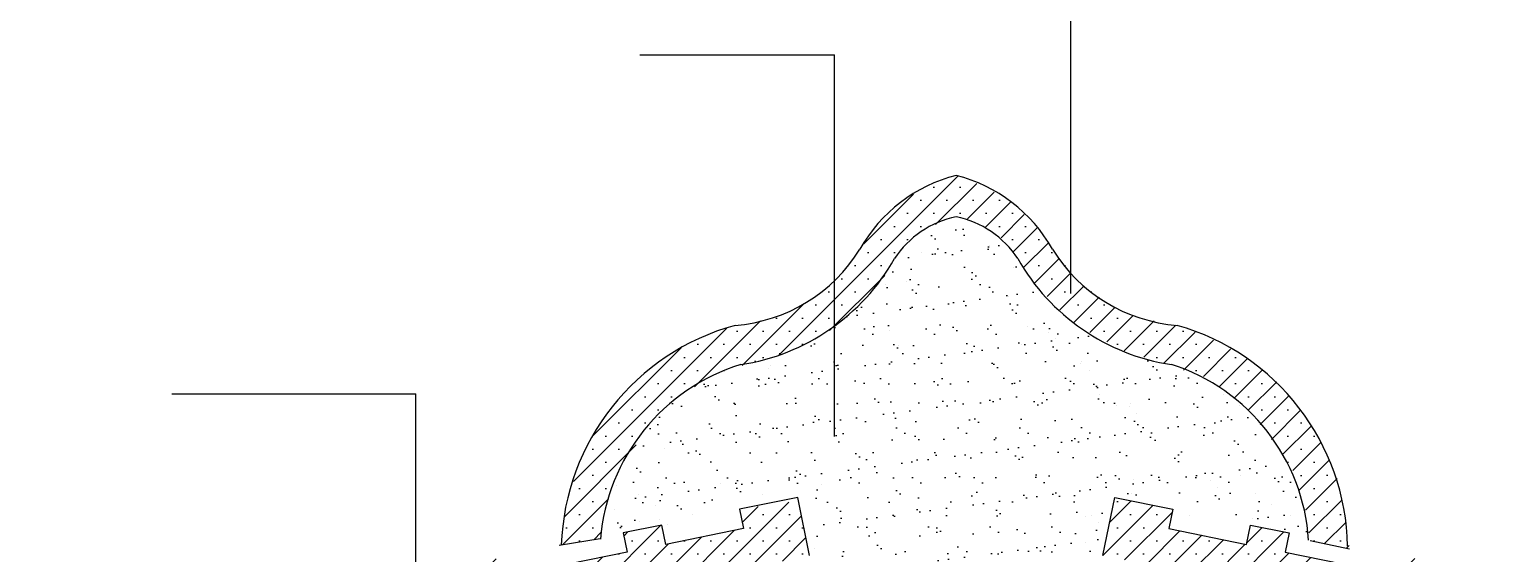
# Model space of a CAD drawing. Header units: metres. Extents: x -220 to 294, y -29 to 18.
# Drawn here: x 251.403 to 255.082, y 14.002 to 15.329 of the extents above; entities that cross this region are included whole.
import ezdxf

# ---------------------------------------------------------------- set-up
doc = ezdxf.new("R2010")
doc.units = ezdxf.units.M
doc.header["$MEASUREMENT"] = 0
doc.layers.add('Standart', color=7, linetype='Continuous')
doc.layers.add('Tarama', color=7, linetype='Continuous')
pattern_1 = [(45, (-26.822255, -1.974744), (-0.03314563, 0.03314563), []), (45, (-26.78911, -1.974744), (-0.03314563, 0.03314563), [0, -0.046875])]

msp = doc.modelspace()

# ---------------------------------------------------------------- hatches: boundary and pattern name
at = {"layer": 'Tarama', "linetype": 'Continuous', "lineweight": -3}
h = msp.add_hatch(dxfattribs=at)
h.set_pattern_fill('SACNCR', color=213, scale=0.5, style=0)
h.set_pattern_definition(pattern_1)
h.paths.add_polyline_path([(252.7427, 14.0231), (252.8465, 14.0397), (252.86, 14.1236), (252.8983, 14.2143), (252.9649, 14.3212), (253.0354, 14.3938), (253.11, 14.4402), (253.1927, 14.4744), (253.2673, 14.4986), (253.3238, 14.5087), (253.4064, 14.5531), (253.475, 14.6014), (253.5395, 14.668), (253.5939, 14.7486), (253.6484, 14.8132), (253.725, 14.8494), (253.7835, 14.8494), (253.856, 14.8051), (253.9004, 14.7507), (253.9347, 14.6962), (253.9931, 14.6337), (254.0435, 14.5833), (254.1665, 14.5168), (254.2774, 14.4805), (254.3782, 14.4482), (254.4609, 14.3897), (254.5274, 14.3131), (254.598, 14.2103), (254.6303, 14.1055), (254.6399, 14.0355), (254.7395, 14.0148), (254.7311, 14.0833), (254.7089, 14.1922), (254.6666, 14.2889), (254.612, 14.3712), (254.5516, 14.4422), (254.471, 14.5027), (254.3803, 14.551), (254.3046, 14.5796), (254.225, 14.5954), (254.1625, 14.6135), (254.1236, 14.6382), (254.0496, 14.6942), (253.9889, 14.7725), (253.9468, 14.8313), (253.8865, 14.8907), (253.8197, 14.9301), (253.7458, 14.9589), (253.6705, 14.9321), (253.6051, 14.8907), (253.5496, 14.8373), (253.5027, 14.7725), (253.4528, 14.7043), (253.368, 14.6382), (253.2854, 14.5974), (253.187, 14.5796), (253.0858, 14.545), (252.983, 14.4805), (252.9124, 14.416), (252.8762, 14.3736), (252.8217, 14.291), (252.7874, 14.2123), (252.7673, 14.1498), (252.7511, 14.0772)])
h = msp.add_hatch(dxfattribs=at)
h.set_pattern_fill('AR-SAND', color=59, scale=0.05, style=0)
h.set_pattern_definition([(37.5, (-26.822255, -1.97474), (-0.003149668, 0.096341188), [0, -0.076, 0, -0.085, 0, -0.08125]), (7.5, (-26.82225, -1.97474), (0.088488835, 0.141107303), [0, -0.041, 0, -0.0685, 0, -0.02625]), (327.5, (-26.883755, -1.97474), (0.155707093, 0.000282953), [0, -0.025, 0, -0.09, 0, -0.1175]), (317.5, (-26.88375, -1.97474), (0.15030633, 0.04388378), [0, -0.0125, 0, -0.059, 0, -0.0675])])
h.paths.add_polyline_path([(252.8468, 14.0391), (252.8815, 14.1145), (252.8884, 14.1752), (252.9567, 14.3143), (253.0516, 14.4111), (253.2018, 14.4807), (253.3364, 14.5222), (253.4268, 14.5696), (253.5217, 14.645), (253.5898, 14.7484), (253.6574, 14.8168), (253.7458, 14.8546), (253.8342, 14.8168), (253.9017, 14.7484), (253.957, 14.6658), (254.0648, 14.5696), (254.1793, 14.5083), (254.2898, 14.4807), (254.4178, 14.4203), (254.5336, 14.3092), (254.5938, 14.2119), (254.6309, 14.0869), (254.6355, 14.0336), (254.5383, 14.0799), (254.1492, 14.154), (254.1214, 14.1425), (254.089, 13.9109), (254.0705, 13.8576), (254.0659, 13.8322), (253.8945, 13.9016), (253.7996, 13.9248), (253.7231, 13.9248), (253.6328, 13.9109), (253.5796, 13.8993), (253.5032, 13.8715), (253.4429, 13.8461), (253.4105, 13.8345), (253.4013, 13.9063), (253.399, 14.0081), (253.3688, 14.1633), (253.3156, 14.1865), (253.2044, 14.1378), (253.0956, 14.1054), (252.9729, 14.0869), (252.9034, 14.0707)])
h = msp.add_hatch(dxfattribs=at)
h.set_pattern_fill('SACNCR', color=213, scale=0.5, style=0)
h.set_pattern_definition(pattern_1)
h.paths.add_polyline_path([(249.7995, 13.0145), (249.7092, 13.3023), (249.6906, 13.2985), (249.532, 13.1915), (249.4955, 13.0036), (249.5055, 12.9547), (249.4075, 12.9347), (249.3826, 13.0572), (249.4313, 13.2581), (249.6217, 13.3865), (252.6104, 13.9949), (252.6204, 13.9459), (252.9143, 14.0058), (252.9044, 14.0547), (253.0023, 14.0747), (253.0123, 14.0257), (253.2083, 14.0656), (253.1983, 14.1146), (253.3476, 14.1359), (253.3752, 13.9975), (253.0627, 13.9339), (253.0821, 13.6827), (252.9841, 13.6628), (252.9039, 13.9016), (252.6403, 13.8479), (252.5813, 13.8869), (251.1483, 13.5952), (251.1573, 13.4574), (251.0594, 13.4375), (251.0138, 13.5678), (250.2174, 13.4057), (250.2341, 13.2305), (250.1361, 13.2106), (250.0829, 13.3783), (249.868, 13.3346), (249.8975, 13.0344)])
h = msp.add_hatch(dxfattribs=at)
h.set_pattern_fill('SACNCR', color=213, scale=0.5, style=0)
h.set_pattern_definition(pattern_1)
h.paths.add_polyline_path([(254.1164, 13.9975), (254.1463, 14.1445), (254.2933, 14.1146), (254.2833, 14.0656), (254.4793, 14.0257), (254.4892, 14.0747), (254.5872, 14.0547), (254.5773, 14.0058), (254.8712, 13.9459), (254.8812, 13.9949), (257.8699, 13.3865), (257.9808, 13.3363), (258.0602, 13.2581), (258.1067, 13.1744), (258.109, 13.0572), (258.0841, 12.9347), (257.9861, 12.9547), (257.9997, 13.0794), (257.9596, 13.1915), (257.8909, 13.2643), (257.801, 13.2985), (257.7824, 13.3023), (257.6921, 13.0145), (257.5941, 13.0344), (257.6235, 13.3346), (257.4087, 13.3783), (257.3555, 13.2106), (257.2575, 13.2305), (257.2742, 13.4057), (256.4778, 13.5678), (256.4322, 13.4375), (256.3342, 13.4574), (256.3433, 13.5952), (254.9103, 13.8869), (254.8513, 13.8479), (254.5877, 13.9016), (254.5074, 13.6628), (254.4095, 13.6827), (254.4289, 13.9339)])

# ---------------------------------------------------------------- linework, layer by layer
at = {"layer": 'Standart', "color": 97, "linetype": 'Continuous', "lineweight": -3}
for points in [[(254.0356, 14.6606), (254.0356, 15.9618)], [(252.9461, 15.2637), (253.4387, 15.2637)], [(253.4387, 14.2986), (253.4387, 15.2637)], [(251.764, 14.4064), (252.3808, 14.4064)], [(252.3808, 13.9212), (252.3808, 14.4064)]]:
    msp.add_lwpolyline(points, dxfattribs=at)
at = {"layer": 'Standart', "color": 1, "linetype": 'Continuous', "lineweight": -3}
for points in [[(253.6572, 14.7651), (253.6572, 14.7651)], [(253.8895, 14.7251), (253.8895, 14.7251)], [(253.5682, 14.6828), (253.5682, 14.6828)], [(253.879, 14.6534), (253.879, 14.6534)], [(253.9253, 14.5758), (253.9253, 14.5758)], [(253.5784, 14.5657), (253.5784, 14.5657)], [(253.9785, 14.5622), (253.9785, 14.5622)], [(253.9969, 14.5453), (253.9969, 14.5453)], [(253.2728, 14.4702), (253.2728, 14.4702)], [(253.2777, 14.4779), (253.2777, 14.4779)], [(254.0605, 14.482), (254.0605, 14.482)], [(254.063, 14.489), (254.063, 14.489)], [(254.0839, 14.4656), (254.0839, 14.4656)], [(254.4204, 14.4049), (254.4204, 14.4049)], [(252.9863, 14.3473), (252.9863, 14.3473)], [(254.4626, 14.378), (254.4626, 14.378)], [(253.009, 14.2677), (253.009, 14.2677)], [(254.4638, 14.1989), (254.4638, 14.1989)], [(252.8884, 14.1752), (252.8884, 14.1752)], [(254.4069, 14.1697), (254.4069, 14.1697)], [(252.9441, 14.1517), (252.9441, 14.1517)], [(253.2555, 14.1522), (253.2555, 14.1522)], [(253.3476, 14.1359), (253.3476, 14.1359)], [(254.1897, 14.1539), (254.1897, 14.1539)], [(254.5012, 14.1545), (254.5012, 14.1545)], [(254.5433, 14.1276), (254.5433, 14.1276)], [(252.8815, 14.1145), (252.8815, 14.1145)], [(252.9862, 14.1248), (252.9862, 14.1248)], [(252.9972, 14.0898), (252.9972, 14.0898)], [(253.0785, 14.1005), (253.0785, 14.1005)], [(253.2143, 14.1184), (253.2143, 14.1184)], [(254.0731, 14.0966), (254.0731, 14.0966)], [(254.0878, 14.0988), (254.0878, 14.0988)], [(254.3348, 14.1), (254.3348, 14.1)], [(254.4939, 14.09), (254.4939, 14.09)], [(254.5907, 14.0987), (254.5907, 14.0987)], [(252.9451, 14.0829), (252.9451, 14.0829)], [(253.0153, 14.0751), (253.0153, 14.0751)], [(254.1063, 14.0819), (254.1063, 14.0819)], [(254.0723, 14.0298), (254.0723, 14.0298)], [(253.3871, 14.0145), (253.3871, 14.0145)]]:
    msp.add_lwpolyline(points, dxfattribs=at)
at = {"layer": 'Standart', "color": 173, "linetype": 'Continuous', "lineweight": -3}
for points in [[(253.83, 14.781), (253.83, 14.781)], [(253.6203, 14.6897), (253.6203, 14.6897)], [(253.5994, 14.53), (253.5994, 14.53)], [(253.9108, 14.5306), (253.9108, 14.5306)], [(254.109, 14.4043), (254.109, 14.4043)], [(254.1511, 14.3775), (254.1511, 14.3775)], [(254.1835, 14.3744), (254.1835, 14.3744)], [(254.1874, 14.3818), (254.1874, 14.3818)], [(254.2019, 14.3575), (254.2019, 14.3575)], [(253.1502, 14.1785), (253.1502, 14.1785)], [(253.406, 14.1773), (253.406, 14.1773)], [(254.1937, 14.1892), (254.1937, 14.1892)], [(254.3884, 14.1866), (254.3884, 14.1866)]]:
    msp.add_lwpolyline(points, dxfattribs=at)
at = {"layer": 'Standart', "color": 36, "linetype": 'Continuous', "lineweight": -3}
for points in [[(253.3453, 14.1445), (253.1983, 14.1146)], [(253.3752, 13.9975), (253.3453, 14.1445)], [(254.1164, 13.9975), (254.1463, 14.1445)], [(254.1463, 14.1445), (254.2933, 14.1146)], [(253.1983, 14.1146), (253.2083, 14.0656)], [(254.2933, 14.1146), (254.2833, 14.0656)], [(253.0023, 14.0747), (252.9044, 14.0547)], [(252.9044, 14.0547), (252.9143, 14.0058)], [(253.0123, 14.0257), (253.0023, 14.0747)], [(253.2083, 14.0656), (253.0123, 14.0257)], [(254.2833, 14.0656), (254.4793, 14.0257)], [(254.4793, 14.0257), (254.4892, 14.0747)], [(254.4892, 14.0747), (254.5872, 14.0547)], [(254.5872, 14.0547), (254.5773, 14.0058)], [(252.8465, 14.0397), (252.7427, 14.0231)], [(254.6399, 14.0355), (254.7395, 14.0148)], [(252.9143, 14.0058), (252.6204, 13.9459)], [(254.5773, 14.0058), (254.8712, 13.9459)]]:
    msp.add_lwpolyline(points, dxfattribs=at)
for centre, radius, start, end in [((253.8419, 14.5819), 0.3891, 104.2961, 150.6657), ((253.6497, 14.5819), 0.3891, 29.3343, 75.7039), ((253.7977, 14.6107), 0.2493, 102.0073, 146.4735), ((253.6939, 14.6107), 0.2493, 33.5265, 77.9927), ((253.1553, 14.9861), 0.4078, 274.4512, 328.4129), ((254.3363, 14.9861), 0.4078, 211.5871, 265.5488), ((253.1221, 15.0113), 0.5366, 278.5466, 330.6657), ((254.3695, 15.0113), 0.5366, 209.3343, 261.4534), ((253.3451, 14.0035), 0.5974, 105.3505, 178.0678), ((254.1425, 14.0096), 0.5926, 1.1024, 74.1255), ((253.3508, 13.9974), 0.5057, 107.1375, 175.2702), ((254.1368, 14.0042), 0.5005, 3.7011, 72.2026)]:
    msp.add_arc(centre, radius, start, end, dxfattribs=at)

doc.saveas('drawing.dxf')
